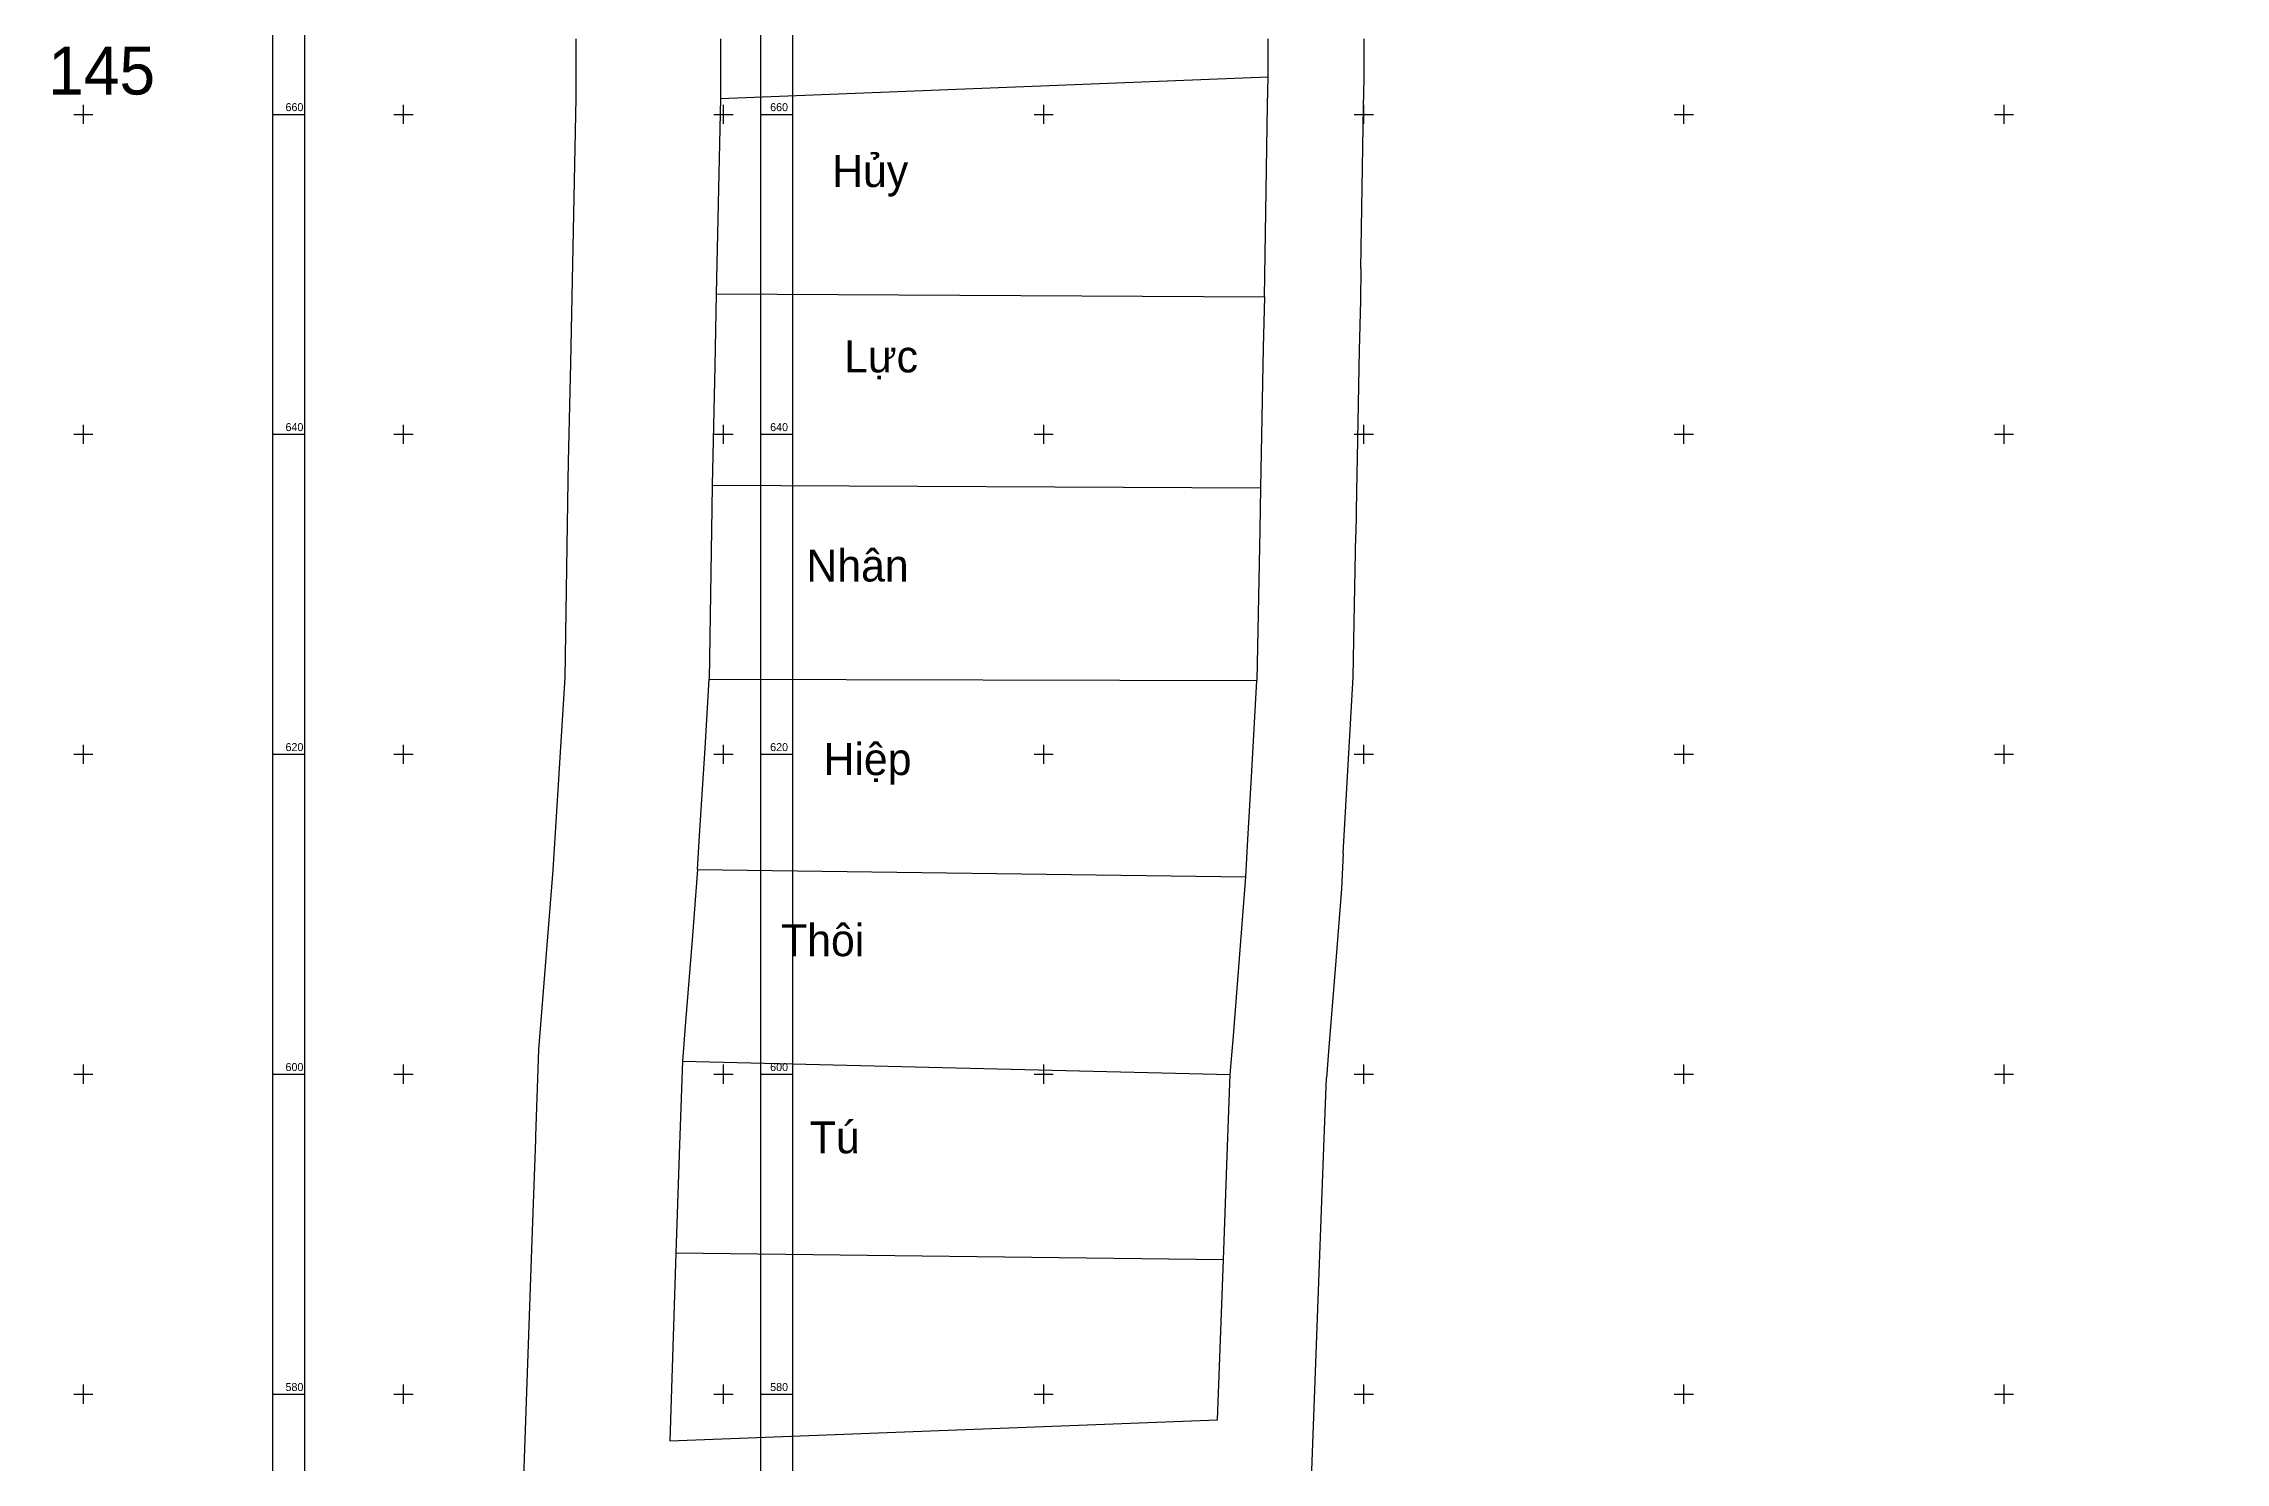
# Model space of a CAD drawing. Extents: x 547747 to 549324, y 1837450 to 1838029.
# Drawn here: x 548037.5 to 548173.8, y 1837575.7 to 1837664.4 of the extents above; entities that cross this region are included whole.
import ezdxf

# ---------------------------------------------------------------- set-up
doc = ezdxf.new("R2010")
doc.units = 0
for name, color, linetype in [('Level 10', 7, 'Continuous'), ('Level 13', 7, 'Continuous'), ('Level 58', 7, 'Continuous'), ('Level 63', 7, 'Continuous'), ('Level 9', 7, 'Continuous')]:
    doc.layers.add(name, color=color, linetype=linetype)

msp = doc.modelspace()

# ---------------------------------------------------------------- linework, layer by layer
at = {"layer": 'Level 10'}
for p, q in [((548070.8, 1837661.1), (548070.8, 1837664.72)), ((548079.8, 1837664.73), (548079.8, 1837661)), ((548114.02, 1837662.35), (548114.02, 1837664.73)), ((548120.02, 1837662.25), (548120.02, 1837664.72)), ((548079.8, 1837661), (548114.02, 1837662.35)), ((548113.99, 1837660.57), (548114.02, 1837662.35)), ((548119.99, 1837660.47), (548120.02, 1837662.25)), ((548070.45, 1837644.45), (548070.8, 1837661.01)), ((548070.8, 1837661.01), (548070.8, 1837661.1)), ((548079.8, 1837661), (548079.54, 1837648.78)), ((548113.79, 1837648.6), (548113.99, 1837660.57)), ((548119.82, 1837650.37), (548119.99, 1837660.47)), ((548119.82, 1837650.37), (548119.79, 1837648.36)), ((548079.54, 1837648.78), (548079.45, 1837644.26)), ((548079.54, 1837648.78), (548113.79, 1837648.6)), ((548113.79, 1837648.6), (548113.72, 1837645.4)), ((548119.79, 1837648.36), (548119.72, 1837645.27)), ((548113.72, 1837645.4), (548113.54, 1837636.65)), ((548119.72, 1837645.27), (548119.58, 1837638.52)), ((548070.32, 1837638.27), (548070.45, 1837644.45)), ((548079.45, 1837644.26), (548079.29, 1837636.83)), ((548070.3, 1837637.09), (548070.32, 1837638.27)), ((548119.58, 1837638.52), (548119.54, 1837636.46)), ((548070.1, 1837624.8), (548070.3, 1837637.09)), ((548079.29, 1837636.83), (548079.27, 1837635.35)), ((548079.29, 1837636.83), (548113.54, 1837636.65)), ((548113.54, 1837636.65), (548113.5, 1837634.03)), ((548119.54, 1837636.46), (548119.5, 1837633.74)), ((548079.27, 1837635.35), (548079.1, 1837624.69)), ((548113.5, 1837634.03), (548113.32, 1837624.62)), ((548119.38, 1837627.13), (548119.5, 1837633.74)), ((548119.34, 1837624.81), (548119.38, 1837627.13)), ((548069.35, 1837612.75), (548070.1, 1837624.8)), ((548078.84, 1837620.39), (548079.1, 1837624.69)), ((548079.1, 1837624.69), (548113.32, 1837624.62)), ((548113, 1837618.95), (548113.32, 1837624.62)), ((548118.99, 1837618.61), (548119.34, 1837624.81)), ((548078.5, 1837614.92), (548078.84, 1837620.39)), ((548112.76, 1837614.68), (548113, 1837618.95)), ((548118.72, 1837613.82), (548118.99, 1837618.61)), ((548078.37, 1837612.79), (548078.5, 1837614.92)), ((548112.63, 1837612.34), (548112.76, 1837614.68)), ((548118.72, 1837613.82), (548118.6, 1837611.59)), ((548068.45, 1837601.55), (548069.35, 1837612.75)), ((548078.37, 1837612.79), (548078.03, 1837608.4)), ((548078.37, 1837612.79), (548112.63, 1837612.34)), ((548111.85, 1837602.41), (548112.63, 1837612.34)), ((548118.6, 1837611.59), (548118.25, 1837607.09)), ((548078.03, 1837608.4), (548077.62, 1837603.27)), ((548118.25, 1837607.09), (548117.81, 1837601.69)), ((548077.62, 1837603.27), (548077.43, 1837600.81)), ((548068.27, 1837596.12), (548068.45, 1837601.55)), ((548111.66, 1837599.98), (548111.85, 1837602.41)), ((548117.81, 1837601.69), (548117.66, 1837599.78)), ((548077.43, 1837600.81), (548077.25, 1837595.58)), ((548077.43, 1837600.81), (548111.66, 1837599.98)), ((548111.49, 1837595.49), (548111.66, 1837599.98)), ((548117.48, 1837594.89), (548117.66, 1837599.78)), ((548068.02, 1837589.06), (548068.26, 1837595.9)), ((548068.26, 1837595.9), (548068.27, 1837596.12)), ((548077.25, 1837595.58), (548077.01, 1837588.82)), ((548111.23, 1837588.4), (548111.49, 1837595.49)), ((548116.69, 1837573.55), (548117.48, 1837594.89)), ((548067.46, 1837573.01), (548068.02, 1837589.06)), ((548077.01, 1837588.82), (548076.64, 1837577.08)), ((548111.23, 1837588.4), (548077.01, 1837588.82)), ((548110.86, 1837578.4), (548111.23, 1837588.4)), ((548076.64, 1837577.08), (548110.86, 1837578.4))]:
    msp.add_line(p, q, dxfattribs=at)
at = {"layer": 'Level 58'}
for p, q in [((548039.4, 1837660), (548040.6, 1837660)), ((548039.4, 1837660), (548040.6, 1837660)), ((548039.4, 1837660), (548040.6, 1837660)), ((548039.4, 1837660), (548040.6, 1837660)), ((548039.4, 1837660), (548040.6, 1837660)), ((548040, 1837659.4), (548040, 1837660.6)), ((548040, 1837659.4), (548040, 1837660.6)), ((548040, 1837659.4), (548040, 1837660.6)), ((548040, 1837659.4), (548040, 1837660.6)), ((548040, 1837659.4), (548040, 1837660.6)), ((548059.4, 1837660), (548060.6, 1837660)), ((548059.4, 1837660), (548060.6, 1837660)), ((548059.4, 1837660), (548060.6, 1837660)), ((548059.4, 1837660), (548060.6, 1837660)), ((548059.4, 1837660), (548060.6, 1837660)), ((548060, 1837659.4), (548060, 1837660.6)), ((548060, 1837659.4), (548060, 1837660.6)), ((548060, 1837659.4), (548060, 1837660.6)), ((548060, 1837659.4), (548060, 1837660.6)), ((548060, 1837659.4), (548060, 1837660.6)), ((548079.4, 1837660), (548080.6, 1837660)), ((548079.4, 1837660), (548080.6, 1837660)), ((548079.4, 1837660), (548080.6, 1837660)), ((548079.4, 1837660), (548080.6, 1837660)), ((548079.4, 1837660), (548080.6, 1837660)), ((548080, 1837659.4), (548080, 1837660.6)), ((548080, 1837659.4), (548080, 1837660.6)), ((548080, 1837659.4), (548080, 1837660.6)), ((548080, 1837659.4), (548080, 1837660.6)), ((548080, 1837659.4), (548080, 1837660.6)), ((548082.31, 1837660), (548084.31, 1837660)), ((548082.31, 1837660), (548084.31, 1837660)), ((548082.31, 1837660), (548084.31, 1837660)), ((548082.31, 1837660), (548084.31, 1837660)), ((548082.31, 1837660), (548084.31, 1837660)), ((548039.4, 1837640), (548040.6, 1837640)), ((548039.4, 1837640), (548040.6, 1837640)), ((548039.4, 1837640), (548040.6, 1837640)), ((548039.4, 1837640), (548040.6, 1837640)), ((548039.4, 1837640), (548040.6, 1837640)), ((548040, 1837639.4), (548040, 1837640.6)), ((548040, 1837639.4), (548040, 1837640.6)), ((548040, 1837639.4), (548040, 1837640.6)), ((548040, 1837639.4), (548040, 1837640.6)), ((548040, 1837639.4), (548040, 1837640.6)), ((548059.4, 1837640), (548060.6, 1837640)), ((548059.4, 1837640), (548060.6, 1837640)), ((548059.4, 1837640), (548060.6, 1837640)), ((548059.4, 1837640), (548060.6, 1837640)), ((548059.4, 1837640), (548060.6, 1837640)), ((548060, 1837639.4), (548060, 1837640.6)), ((548060, 1837639.4), (548060, 1837640.6)), ((548060, 1837639.4), (548060, 1837640.6)), ((548060, 1837639.4), (548060, 1837640.6)), ((548060, 1837639.4), (548060, 1837640.6)), ((548079.4, 1837640), (548080.6, 1837640)), ((548079.4, 1837640), (548080.6, 1837640)), ((548079.4, 1837640), (548080.6, 1837640)), ((548079.4, 1837640), (548080.6, 1837640)), ((548079.4, 1837640), (548080.6, 1837640)), ((548080, 1837639.4), (548080, 1837640.6)), ((548080, 1837639.4), (548080, 1837640.6)), ((548080, 1837639.4), (548080, 1837640.6)), ((548080, 1837639.4), (548080, 1837640.6)), ((548080, 1837639.4), (548080, 1837640.6)), ((548082.31, 1837640), (548084.31, 1837640)), ((548082.31, 1837640), (548084.31, 1837640)), ((548082.31, 1837640), (548084.31, 1837640)), ((548082.31, 1837640), (548084.31, 1837640)), ((548082.31, 1837640), (548084.31, 1837640)), ((548040, 1837619.4), (548040, 1837620.6)), ((548040, 1837619.4), (548040, 1837620.6)), ((548040, 1837619.4), (548040, 1837620.6)), ((548040, 1837619.4), (548040, 1837620.6)), ((548040, 1837619.4), (548040, 1837620.6)), ((548060, 1837619.4), (548060, 1837620.6)), ((548060, 1837619.4), (548060, 1837620.6)), ((548060, 1837619.4), (548060, 1837620.6)), ((548060, 1837619.4), (548060, 1837620.6)), ((548060, 1837619.4), (548060, 1837620.6)), ((548080, 1837619.4), (548080, 1837620.6)), ((548080, 1837619.4), (548080, 1837620.6)), ((548080, 1837619.4), (548080, 1837620.6)), ((548080, 1837619.4), (548080, 1837620.6)), ((548080, 1837619.4), (548080, 1837620.6)), ((548039.4, 1837620), (548040.6, 1837620)), ((548039.4, 1837620), (548040.6, 1837620)), ((548039.4, 1837620), (548040.6, 1837620)), ((548039.4, 1837620), (548040.6, 1837620)), ((548039.4, 1837620), (548040.6, 1837620)), ((548059.4, 1837620), (548060.6, 1837620)), ((548059.4, 1837620), (548060.6, 1837620)), ((548059.4, 1837620), (548060.6, 1837620)), ((548059.4, 1837620), (548060.6, 1837620)), ((548059.4, 1837620), (548060.6, 1837620)), ((548079.4, 1837620), (548080.6, 1837620)), ((548079.4, 1837620), (548080.6, 1837620)), ((548079.4, 1837620), (548080.6, 1837620)), ((548079.4, 1837620), (548080.6, 1837620)), ((548079.4, 1837620), (548080.6, 1837620)), ((548082.31, 1837620), (548084.31, 1837620)), ((548082.31, 1837620), (548084.31, 1837620)), ((548082.31, 1837620), (548084.31, 1837620)), ((548082.31, 1837620), (548084.31, 1837620)), ((548082.31, 1837620), (548084.31, 1837620)), ((548039.4, 1837600), (548040.6, 1837600)), ((548039.4, 1837600), (548040.6, 1837600)), ((548039.4, 1837600), (548040.6, 1837600)), ((548039.4, 1837600), (548040.6, 1837600)), ((548039.4, 1837600), (548040.6, 1837600)), ((548040, 1837599.4), (548040, 1837600.6)), ((548040, 1837599.4), (548040, 1837600.6)), ((548040, 1837599.4), (548040, 1837600.6)), ((548040, 1837599.4), (548040, 1837600.6)), ((548040, 1837599.4), (548040, 1837600.6)), ((548059.4, 1837600), (548060.6, 1837600)), ((548059.4, 1837600), (548060.6, 1837600)), ((548059.4, 1837600), (548060.6, 1837600)), ((548059.4, 1837600), (548060.6, 1837600)), ((548059.4, 1837600), (548060.6, 1837600)), ((548060, 1837599.4), (548060, 1837600.6)), ((548060, 1837599.4), (548060, 1837600.6)), ((548060, 1837599.4), (548060, 1837600.6)), ((548060, 1837599.4), (548060, 1837600.6)), ((548060, 1837599.4), (548060, 1837600.6)), ((548079.4, 1837600), (548080.6, 1837600)), ((548079.4, 1837600), (548080.6, 1837600)), ((548079.4, 1837600), (548080.6, 1837600)), ((548079.4, 1837600), (548080.6, 1837600)), ((548079.4, 1837600), (548080.6, 1837600)), ((548080, 1837599.4), (548080, 1837600.6)), ((548080, 1837599.4), (548080, 1837600.6)), ((548080, 1837599.4), (548080, 1837600.6)), ((548080, 1837599.4), (548080, 1837600.6)), ((548080, 1837599.4), (548080, 1837600.6)), ((548082.31, 1837600), (548084.31, 1837600)), ((548082.31, 1837600), (548084.31, 1837600)), ((548082.31, 1837600), (548084.31, 1837600)), ((548082.31, 1837600), (548084.31, 1837600)), ((548082.31, 1837600), (548084.31, 1837600)), ((548039.4, 1837580), (548040.6, 1837580)), ((548039.4, 1837580), (548040.6, 1837580)), ((548039.4, 1837580), (548040.6, 1837580)), ((548039.4, 1837580), (548040.6, 1837580)), ((548039.4, 1837580), (548040.6, 1837580)), ((548040, 1837579.4), (548040, 1837580.6)), ((548040, 1837579.4), (548040, 1837580.6)), ((548040, 1837579.4), (548040, 1837580.6)), ((548040, 1837579.4), (548040, 1837580.6)), ((548040, 1837579.4), (548040, 1837580.6)), ((548059.4, 1837580), (548060.6, 1837580)), ((548059.4, 1837580), (548060.6, 1837580)), ((548059.4, 1837580), (548060.6, 1837580)), ((548059.4, 1837580), (548060.6, 1837580)), ((548059.4, 1837580), (548060.6, 1837580)), ((548060, 1837579.4), (548060, 1837580.6)), ((548060, 1837579.4), (548060, 1837580.6)), ((548060, 1837579.4), (548060, 1837580.6)), ((548060, 1837579.4), (548060, 1837580.6)), ((548060, 1837579.4), (548060, 1837580.6)), ((548079.4, 1837580), (548080.6, 1837580)), ((548079.4, 1837580), (548080.6, 1837580)), ((548079.4, 1837580), (548080.6, 1837580)), ((548079.4, 1837580), (548080.6, 1837580)), ((548079.4, 1837580), (548080.6, 1837580)), ((548080, 1837579.4), (548080, 1837580.6)), ((548080, 1837579.4), (548080, 1837580.6)), ((548080, 1837579.4), (548080, 1837580.6)), ((548080, 1837579.4), (548080, 1837580.6)), ((548080, 1837579.4), (548080, 1837580.6)), ((548082.31, 1837580), (548084.31, 1837580)), ((548082.31, 1837580), (548084.31, 1837580)), ((548082.31, 1837580), (548084.31, 1837580)), ((548082.31, 1837580), (548084.31, 1837580)), ((548082.31, 1837580), (548084.31, 1837580))]:
    msp.add_line(p, q, dxfattribs=at)
for points in [[(547746.94, 1837521.27), (547746.94, 1838021.37), (548084.31, 1838021.37), (548084.31, 1837521.27)], [(547746.94, 1837521.27), (547746.94, 1838021.37), (548084.31, 1838021.37), (548084.31, 1837521.27)], [(547746.94, 1837521.27), (547746.94, 1838021.37), (548084.31, 1838021.37), (548084.31, 1837521.27)], [(547746.94, 1837521.27), (547746.94, 1838021.37), (548084.31, 1838021.37), (548084.31, 1837521.27)], [(547746.94, 1837521.27), (547746.94, 1838021.37), (548084.31, 1838021.37), (548084.31, 1837521.27)], [(547748.94, 1838019.37), (548082.31, 1838019.37), (548082.31, 1837523.27), (547748.94, 1837523.27)], [(547748.94, 1837523.27), (547748.94, 1838019.37), (548082.31, 1838019.37), (548082.31, 1837523.27)], [(547748.94, 1837523.27), (547748.94, 1838019.37), (548082.31, 1838019.37), (548082.31, 1837523.27)], [(547748.94, 1837523.27), (547748.94, 1838019.37), (548082.31, 1838019.37), (548082.31, 1837523.27)], [(547748.94, 1837523.27), (547748.94, 1838019.37), (548082.31, 1838019.37), (548082.31, 1837523.27)], [(547748.94, 1837523.27), (547748.94, 1838019.37), (548082.31, 1838019.37), (548082.31, 1837523.27)], [(548053.83, 1838019.63), (548387.2, 1838019.63), (548387.2, 1837523.53), (548053.83, 1837523.53)]]:
    msp.add_lwpolyline(points, close=True, dxfattribs=at)
at = {"layer": 'Level 63'}
for p, q in [((548051.83, 1837660), (548053.83, 1837660)), ((548059.4, 1837660), (548060.6, 1837660)), ((548060, 1837659.4), (548060, 1837660.6)), ((548079.4, 1837660), (548080.6, 1837660)), ((548080, 1837659.4), (548080, 1837660.6)), ((548099.4, 1837660), (548100.6, 1837660)), ((548100, 1837659.4), (548100, 1837660.6)), ((548119.4, 1837660), (548120.6, 1837660)), ((548120, 1837659.4), (548120, 1837660.6)), ((548139.4, 1837660), (548140.6, 1837660)), ((548140, 1837659.4), (548140, 1837660.6)), ((548159.4, 1837660), (548160.6, 1837660)), ((548160, 1837659.4), (548160, 1837660.6)), ((548051.83, 1837640), (548053.83, 1837640)), ((548059.4, 1837640), (548060.6, 1837640)), ((548060, 1837639.4), (548060, 1837640.6)), ((548079.4, 1837640), (548080.6, 1837640)), ((548080, 1837639.4), (548080, 1837640.6)), ((548099.4, 1837640), (548100.6, 1837640)), ((548100, 1837639.4), (548100, 1837640.6)), ((548119.4, 1837640), (548120.6, 1837640)), ((548120, 1837639.4), (548120, 1837640.6)), ((548139.4, 1837640), (548140.6, 1837640)), ((548140, 1837639.4), (548140, 1837640.6)), ((548159.4, 1837640), (548160.6, 1837640)), ((548160, 1837639.4), (548160, 1837640.6)), ((548060, 1837619.4), (548060, 1837620.6)), ((548080, 1837619.4), (548080, 1837620.6)), ((548100, 1837619.4), (548100, 1837620.6)), ((548120, 1837619.4), (548120, 1837620.6)), ((548140, 1837619.4), (548140, 1837620.6)), ((548160, 1837619.4), (548160, 1837620.6)), ((548051.83, 1837620), (548053.83, 1837620)), ((548059.4, 1837620), (548060.6, 1837620)), ((548079.4, 1837620), (548080.6, 1837620)), ((548099.4, 1837620), (548100.6, 1837620)), ((548119.4, 1837620), (548120.6, 1837620)), ((548139.4, 1837620), (548140.6, 1837620)), ((548159.4, 1837620), (548160.6, 1837620)), ((548051.83, 1837600), (548053.83, 1837600)), ((548059.4, 1837600), (548060.6, 1837600)), ((548060, 1837599.4), (548060, 1837600.6)), ((548079.4, 1837600), (548080.6, 1837600)), ((548080, 1837599.4), (548080, 1837600.6)), ((548099.4, 1837600), (548100.6, 1837600)), ((548100, 1837599.4), (548100, 1837600.6)), ((548119.4, 1837600), (548120.6, 1837600)), ((548120, 1837599.4), (548120, 1837600.6)), ((548139.4, 1837600), (548140.6, 1837600)), ((548140, 1837599.4), (548140, 1837600.6)), ((548159.4, 1837600), (548160.6, 1837600)), ((548160, 1837599.4), (548160, 1837600.6)), ((548051.83, 1837580), (548053.83, 1837580)), ((548059.4, 1837580), (548060.6, 1837580)), ((548060, 1837579.4), (548060, 1837580.6)), ((548079.4, 1837580), (548080.6, 1837580)), ((548080, 1837579.4), (548080, 1837580.6)), ((548099.4, 1837580), (548100.6, 1837580)), ((548100, 1837579.4), (548100, 1837580.6)), ((548119.4, 1837580), (548120.6, 1837580)), ((548120, 1837579.4), (548120, 1837580.6)), ((548139.4, 1837580), (548140.6, 1837580)), ((548140, 1837579.4), (548140, 1837580.6)), ((548159.4, 1837580), (548160.6, 1837580)), ((548160, 1837579.4), (548160, 1837580.6))]:
    msp.add_line(p, q, dxfattribs=at)
for points in [[(548051.83, 1837521.53), (548051.83, 1838021.63), (548389.2, 1838021.63), (548389.2, 1837521.53)], [(548053.83, 1837523.53), (548053.83, 1838019.63), (548387.2, 1838019.63), (548387.2, 1837523.53)]]:
    msp.add_lwpolyline(points, close=True, dxfattribs=at)

# ---------------------------------------------------------------- texts
at = {"layer": 'Level 13'}
for s, p in [('Hủy', (548086.78, 1837655.46)), ('Hủy', (548086.78, 1837655.46)), ('Lực', (548087.53, 1837643.87)), ('Nhân', (548085.17, 1837630.8)), ('Hiệp', (548086.24, 1837618.7)), ('Thôi', (548083.59, 1837607.38)), ('Tú', (548085.38, 1837595.06))]:
    msp.add_text(s, height=2, dxfattribs=at).set_placement(p)
at = {"layer": 'Level 58'}
for s, p in [('660', (548082.91, 1837660.2)), ('660', (548082.91, 1837660.2)), ('660', (548082.91, 1837660.2)), ('660', (548082.91, 1837660.2)), ('660', (548082.91, 1837660.2)), ('640', (548082.91, 1837640.2)), ('640', (548082.91, 1837640.2)), ('640', (548082.91, 1837640.2)), ('640', (548082.91, 1837640.2)), ('640', (548082.91, 1837640.2)), ('620', (548082.91, 1837620.2)), ('620', (548082.91, 1837620.2)), ('620', (548082.91, 1837620.2)), ('620', (548082.91, 1837620.2)), ('620', (548082.91, 1837620.2)), ('600', (548082.91, 1837600.2)), ('600', (548082.91, 1837600.2)), ('600', (548082.91, 1837600.2)), ('600', (548082.91, 1837600.2)), ('600', (548082.91, 1837600.2)), ('580', (548082.91, 1837580.2)), ('580', (548082.91, 1837580.2)), ('580', (548082.91, 1837580.2)), ('580', (548082.91, 1837580.2)), ('580', (548082.91, 1837580.2))]:
    msp.add_text(s, height=0.5, dxfattribs=at).set_placement(p)
at = {"layer": 'Level 63'}
for s, p in [('660', (548052.63, 1837660.2)), ('640', (548052.63, 1837640.2)), ('620', (548052.63, 1837620.2)), ('600', (548052.63, 1837600.2)), ('580', (548052.63, 1837580.2))]:
    msp.add_text(s, height=0.5, dxfattribs=at).set_placement(p)
at = {"layer": 'Level 9'}
msp.add_text('145', height=3, dxfattribs=at).set_placement((548037.79, 1837661.24))

doc.saveas('drawing.dxf')
